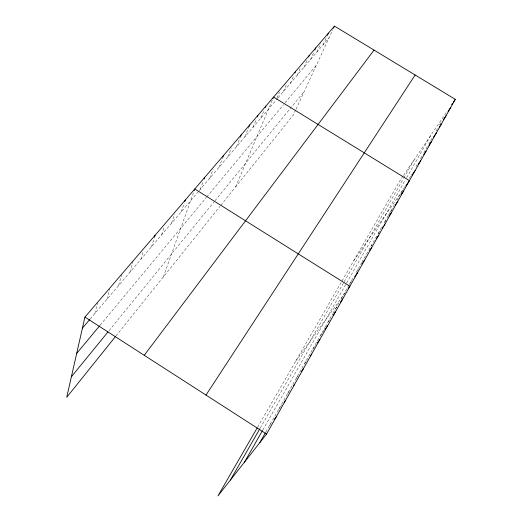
<?xml version="1.0" encoding="UTF-8"?>
<svg xmlns="http://www.w3.org/2000/svg" width="522" height="522" viewBox="0 0 522 522"><rect width="100%" height="100%" fill="white"/><g stroke="black" fill="none" stroke-linecap="round" stroke-linejoin="round"><path stroke-width="0.39" stroke-dasharray="2.61 1.96" d="M94.906 313.435L97.47 303.008M106.971 299.23L109.744 288.686M118.638 285.495L121.6 274.853M129.919 272.216L133.058 261.476M140.836 259.356L143.433 250.86M151.413 246.913L154.616 236.805M161.65 234.848L164.299 226.796M171.581 223.162L174.576 214.333M181.206 211.828L184.299 202.967M163.282 277.006L194.262 190.458M200.311 189.329L203.312 181.16M209.779 178.191L213.133 169.258M218.946 167.392L222.946 156.959M227.84 156.92L231.344 147.974M236.473 146.754L240.629 136.314M244.851 136.894L249.072 126.454M252.987 127.316L256.354 119.12M260.889 118.011L263.995 110.566M235.65 186.85L272.34 100.048M276.993 97.947L279.531 92.009M283.302 91.618L286.832 83.468M290.369 83.298L293.932 75.168M297.253 75.194L300.515 67.821M303.954 67.305L307.562 59.214M310.479 59.619L314.113 51.554M316.841 52.135L320.828 43.359M323.04 44.833L326.38 37.551M295.687 109.979L293.416 114.892L221.008 205.087M296.007 109.274L332.775 29.728M265.835 432.027L324.906 327.62M325.304 326.916L332.742 313.761M333.134 313.076L339.417 301.97M341.003 299.171L348.866 285.273M349.257 284.581L353.648 276.81M356.056 272.562L361.537 262.879M361.922 262.188L377.615 234.456M378.013 233.752L382.404 226M388.257 215.651L383.996 223.181L385.849 220.552M388.642 214.966L395.408 203.012M396.988 200.22L404.707 186.576M409.32 178.426L411.688 174.244M415.956 166.701L418.259 162.629M420.51 158.649L422.748 154.688M423.871 152.705L428.177 145.09M432.014 138.317L428.96 143.707L430.794 141.044M436.151 131.002L438.382 127.061M439.537 125.019L441.893 120.856M262.86 429.932L405.183 180.299M406.684 177.663L431.041 134.95M260.256 428.02L343.359 283.244M344.168 281.828L403.441 178.57M403.819 177.917L414.749 158.877M257.587 427.224L341.205 282.382M342.014 280.973L400.009 180.521L403.062 176.038M403.499 175.392L447.152 111.29M353.753 260.641L403.904 188.612M390.195 212.226L392.968 208.271M378.078 233.804L379.925 231.187M371.038 246.084L371.964 244.779M357.263 270.435L358.183 269.15M350.04 283.192L351.874 280.64M295.674 361.25L345.329 292.574M335.457 308.972L338.184 305.22M328.103 321.97L330.367 318.877M320.515 335.378L323.875 330.811M312.685 349.225L316.025 344.716M304.594 363.514L307.438 359.71M296.242 378.28L299.06 374.542M287.602 393.549L290.395 389.875M278.67 409.339L282.115 404.85M269.424 425.678L271.368 423.172M115.93 335.998L219.997 206.353M109.026 330.648L213.929 202.053M214.953 200.8L304.365 91.193M100.159 325.173L206.34 197.466M206.836 196.872L283.466 104.707M285.025 102.827L316.462 65.022M90.228 318.949L198.771 191.143M199.287 190.543L277.593 98.338M278.115 97.731L329.082 37.714"/><path stroke-width="0.78" d="M257.196 427.903L217.942 495.9L266.553 434.076L455.288 99.343L334.452 26.1L84.929 317.102L66.712 397.314L115.44 336.605M154.616 236.805L155.112 235.252M184.814 201.485L185.33 200.011M194.262 190.458L194.791 188.977L349.897 286.252L348.07 288.783M204.128 178.935L204.676 177.447M222.946 156.959L223.52 155.471M240.629 136.314L241.223 134.826M249.072 126.454L249.679 124.967M257.274 116.882L257.888 115.395M265.235 107.591L265.855 106.096M272.967 98.56L273.593 97.072L409.444 180.651L405.751 185.956M294.904 72.95L295.55 71.468M308.548 57.009L309.207 55.541M314.773 50.092L315.764 47.887M327.379 35.365L328.384 33.18M333.447 28.279L334.452 26.1M259.852 442.597L265.437 432.731M244.511 462.107L262.468 430.617M230.346 480.123L259.858 428.706M205.994 395.076L415.14 75.011M451.667 104.661L452.574 103.33M453.481 102.005L455.288 99.343M448 111.434L450.721 107.441M443.302 119.747L446.036 115.754M439.4 126.95L441.227 124.282M433.541 137.045L436.288 133.045M428.914 145.377L431.211 142.049M423.694 154.629L425.998 151.295M418.331 164.136L420.634 160.809M411.891 175.235L415.12 170.59M401.294 194.315L403.604 191.006M395.278 204.97L397.588 201.675M389.086 215.951L391.396 212.663M382.234 227.912L383.161 226.607M384.081 225.295L385.008 223.99M376.577 238.273L378.424 235.663M369.785 250.299L371.631 247.715M361.863 264.002L362.783 262.716M363.697 261.431L364.617 260.145M354.627 276.817L357.381 272.986M340.461 302.088L342.739 298.956M333.082 315.157L335.346 312.065M324.841 329.506L327.718 325.591M317.454 342.784L319.842 339.561M310.283 355.906L311.699 354.001M144.242 355.306L374.059 50.105M301.403 371.423L303.282 368.93M293.645 385.595L294.578 384.375M284.085 402.279L285.56 400.361M274.285 419.42L276.229 416.915M71.37 376.806L108.034 331.861M76.682 353.414L99.656 325.78M82.417 328.136L89.706 319.562M84.929 317.102L266.553 434.076"/></g></svg>
